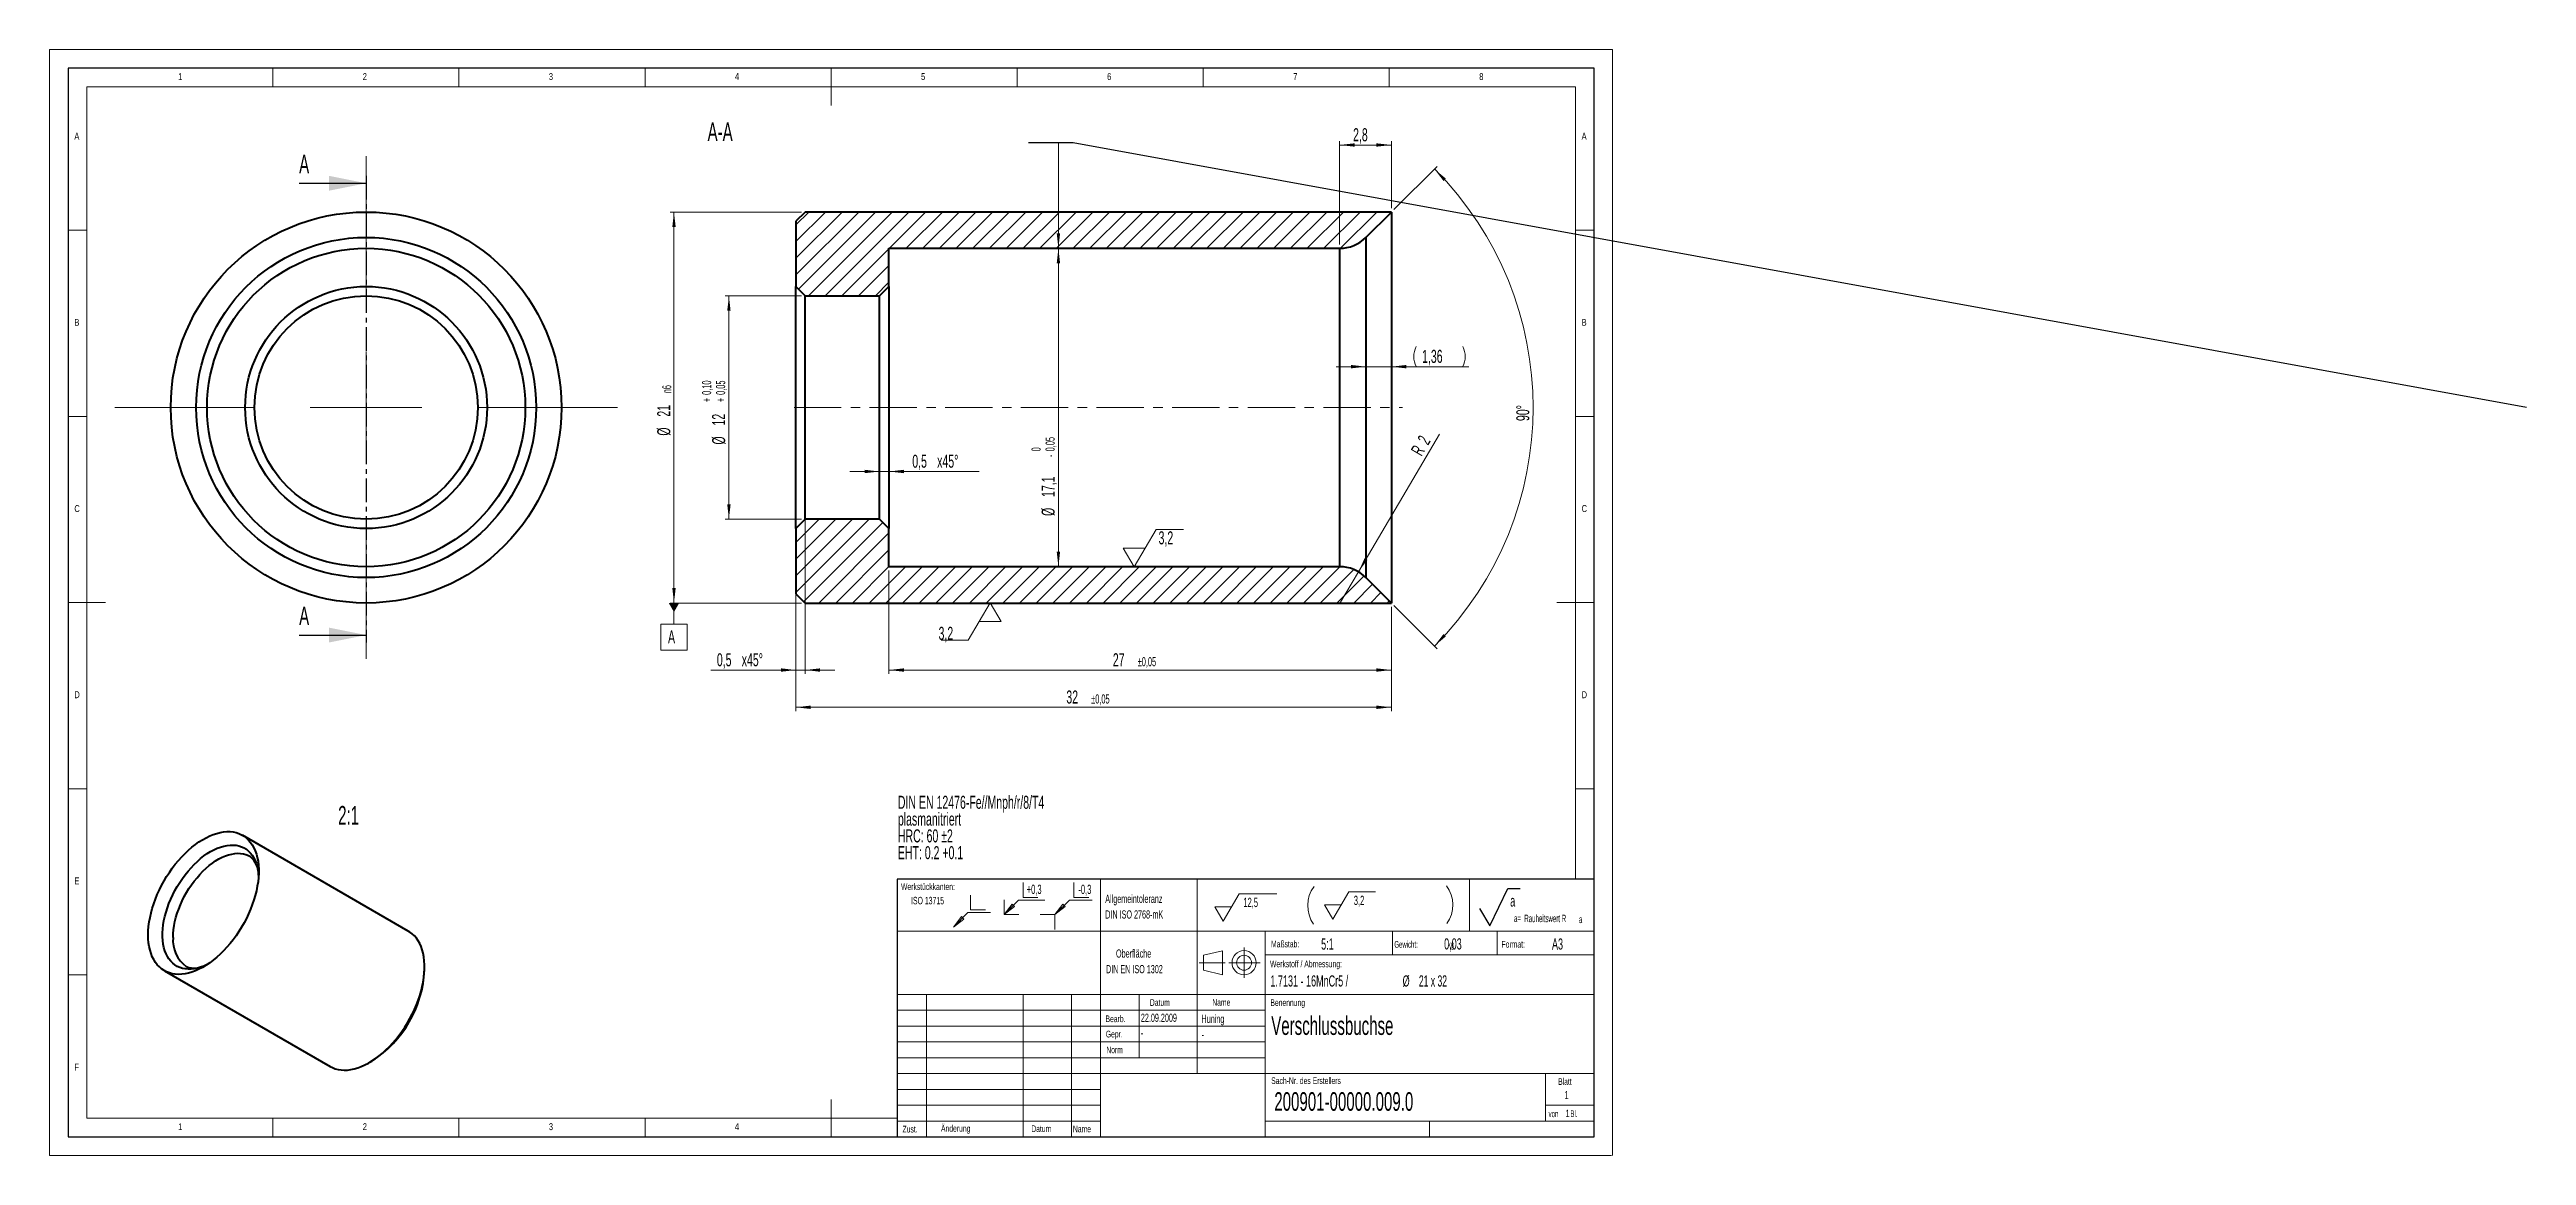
# Model space of a CAD drawing. Header units: millimetres. Extents: x 0 to 666, y 0 to 297.
import ezdxf

# ---------------------------------------------------------------- set-up
doc = ezdxf.new("R2010")
doc.units = ezdxf.units.MM
doc.linetypes.add('CENTER', pattern=[10.16, 6.35, -1.27, 1.27, -1.27])
doc.linetypes.add('CENTERX2', pattern=[20.32, 12.7, -2.54, 2.54, -2.54])
doc.layers.add('SLD-0', color=7, linetype='Continuous')
doc.styles.add('SLDTEXTSTYLE0', font='TXT', dxfattribs={"width": 0.605})
doc.styles.add('SLDTEXTSTYLE1', font='TXT', dxfattribs={"width": 0.554584})
doc.styles.add('SLDTEXTSTYLE2', font='TXT', dxfattribs={"width": 0.491563})
doc.styles.add('SLDTEXTSTYLE3', font='TXT', dxfattribs={"width": 0.75})
doc.styles.add('SLDTEXTSTYLE4', font='TXT', dxfattribs={"width": 0.575})
doc.styles.add('SLDTEXTSTYLE5', font='TXT', dxfattribs={"width": 0.5375})
doc.styles.add('SLDTEXTSTYLE6', font='TXT', dxfattribs={"width": 0.548462})
doc.dimstyles.new('SLDDIMSTYLE0', dxfattribs={"dimtxt": 3.5, "dimasz": 4, "dimexe": 0, "dimexo": 0.0625, "dimgap": 0.875, "dimtad": 1, "dimlfac": 0.2, "dimrnd": 1e-09, "dimzin": 12, "dimdsep": 46, "dimtxsty": 'SLDTEXTSTYLE0', "dimsah": 1, "dimcen": 0.09, "dimadec": 0, "dimazin": 0, "dimtol": 1, "dimtp": 0.1, "dimtm": -0.05, "dimtfac": 1, "dimtofl": 0, "dimtmove": 0, "dimatfit": 3, "dimfxl": 1, "dimfrac": 2, "dimtolj": 1, "dimarcsym": 0})
doc.dimstyles.new('SLDDIMSTYLE1', dxfattribs={"dimtxt": 3.5, "dimasz": 4, "dimexe": 0, "dimexo": 0.0625, "dimgap": 0.875, "dimtad": 1, "dimlfac": 0.2, "dimrnd": 1e-09, "dimzin": 12, "dimdsep": 46, "dimtxsty": 'SLDTEXTSTYLE0', "dimsah": 1, "dimcen": 0.09, "dimadec": 0, "dimazin": 0, "dimtol": 1, "dimtm": 0.05, "dimtfac": 1, "dimtofl": 0, "dimtmove": 0, "dimatfit": 3, "dimfxl": 1, "dimfrac": 2, "dimtolj": 1, "dimarcsym": 0})
doc.dimstyles.new('SLDDIMSTYLE2', dxfattribs={"dimtxt": 3.5, "dimasz": 4, "dimexe": 0, "dimexo": 0.0625, "dimgap": 0.875, "dimtad": 1, "dimlfac": 0.2, "dimrnd": 1e-09, "dimzin": 12, "dimdsep": 46, "dimtxsty": 'SLDTEXTSTYLE0', "dimsah": 1, "dimcen": 0.09, "dimadec": 0, "dimazin": 0, "dimtfac": 1, "dimtofl": 0, "dimtmove": 0, "dimatfit": 3, "dimfxl": 1, "dimfrac": 2, "dimtolj": 1, "dimtzin": 12, "dimarcsym": 0})
doc.dimstyles.new('SLDDIMSTYLE3', dxfattribs={"dimtxt": 3.5, "dimasz": 4, "dimexe": 0, "dimexo": 0.0625, "dimgap": 0.875, "dimtad": 1, "dimlfac": 0.2, "dimrnd": 1e-09, "dimzin": 12, "dimdsep": 46, "dimtxsty": 'SLDTEXTSTYLE0', "dimsah": 1, "dimcen": 0.09, "dimadec": 0, "dimazin": 0, "dimtol": 1, "dimtp": 0.05, "dimtm": 0.05, "dimtfac": 1, "dimtofl": 0, "dimtmove": 0, "dimatfit": 3, "dimfxl": 1, "dimfrac": 2, "dimtolj": 1, "dimarcsym": 0})
doc.dimstyles.new('SLDDIMSTYLE4', dxfattribs={"dimtxt": 3.5, "dimasz": 4, "dimexe": 0, "dimexo": 0.0625, "dimgap": 0.875, "dimtad": 1, "dimdec": 4, "dimlfac": 0.2, "dimzin": 12, "dimdsep": 46, "dimtxsty": 'SLDTEXTSTYLE0', "dimsah": 1, "dimcen": 0.09, "dimazin": 0, "dimtfac": 1, "dimtofl": 0, "dimtmove": 0, "dimatfit": 3, "dimfxl": 1, "dimfrac": 2, "dimtolj": 1, "dimtzin": 12, "dimarcsym": 0})
doc.dimstyles.new('SLDDIMSTYLE5', dxfattribs={"dimtxt": 3.5, "dimasz": 4, "dimexe": 0, "dimexo": 0.0625, "dimgap": 0.875, "dimtad": 1, "dimlfac": 0.2, "dimrnd": 1e-09, "dimzin": 12, "dimdsep": 46, "dimtxsty": 'SLDTEXTSTYLE0', "dimsah": 1, "dimcen": 0, "dimadec": 0, "dimazin": 0, "dimtfac": 1, "dimtofl": 0, "dimtmove": 0, "dimatfit": 3, "dimfxl": 1, "dimfrac": 2, "dimtolj": 1, "dimtzin": 12, "dimarcsym": 0})
doc.dimstyles.new('SLDDIMSTYLE6', dxfattribs={"dimtxt": 3.5, "dimasz": 4, "dimexe": 0, "dimexo": 0.0625, "dimgap": 0.875, "dimtad": 1, "dimlfac": 0.2, "dimrnd": 1e-09, "dimzin": 12, "dimdsep": 46, "dimtxsty": 'SLDTEXTSTYLE0', "dimsah": 1, "dimcen": 0.09, "dimadec": 0, "dimazin": 0, "dimtfac": 1, "dimtofl": 0, "dimtmove": 0, "dimatfit": 3, "dimfxl": 1, "dimfrac": 2, "dimtolj": 1, "dimtzin": 12, "dimarcsym": 0})
doc.dimstyles.new('SLDDIMSTYLE7', dxfattribs={"dimtxt": 3.5, "dimasz": 4, "dimexe": 0, "dimexo": 0.0625, "dimgap": 0.875, "dimtad": 1, "dimdec": 1, "dimlfac": 0.2, "dimrnd": 1e-09, "dimzin": 12, "dimdsep": 46, "dimtxsty": 'SLDTEXTSTYLE0', "dimsah": 1, "dimcen": 0.09, "dimadec": 0, "dimazin": 0, "dimtfac": 1, "dimtofl": 0, "dimtmove": 0, "dimatfit": 3, "dimfxl": 1, "dimfrac": 2, "dimtolj": 1, "dimtzin": 12, "dimarcsym": 0})
doc.dimstyles.new('SLDDIMSTYLE9', dxfattribs={"dimtxt": 0, "dimasz": 4, "dimexe": 0, "dimexo": 0.0625, "dimgap": 0, "dimtad": 0, "dimtih": 1, "dimtoh": 1, "dimdec": 0, "dimrnd": 1e-09, "dimzin": 0, "dimdsep": 46, "dimtxsty": 'Standard', "dimblk1": 'NONE', "dimblk2": 'NONE', "dimsah": 1, "dimcen": 0.09, "dimadec": 0, "dimazin": 0, "dimtfac": 4, "dimtdec": 0, "dimtofl": 0, "dimtmove": 0, "dimatfit": 3, "dimldrblk": 'NONE', "dimfxl": 1, "dimfrac": 2, "dimtolj": 1, "dimtzin": 0, "dimarcsym": 0})

# ---------------------------------------------------------------- blocks, each defined once
blk = doc.blocks.new('Block22')
at = {"color": 7, "linetype": 'Continuous', "lineweight": 0}
for p, q in [((2.23, 0), (6.51, 7.42)), ((6.51, 7.42), (16.66, 7.42)), ((0, 3.86), (4.46, 3.86)), ((0, 3.86), (2.23, 0))]:
    blk.add_line(p, q, dxfattribs=at)
at = {"color": 7, "linetype": 'Continuous', "lineweight": 0, "insert": (7.63, 6.32), "char_height": 2.5, "attachment_point": 1, "style": 'SLDTEXTSTYLE0'}
blk.add_mtext('12,5', dxfattribs=at)
blk = doc.blocks.new('Block23')
at = {"color": 7, "linetype": 'Continuous', "lineweight": 0}
blk.add_arc((-6.86, 4.98), 8.57, 324.46953, 36.78081, dxfattribs=at)
blk = doc.blocks.new('Block24')
at = {"layer": 'SLD-0', "color": 7, "linetype": 'Continuous', "lineweight": 0}
for p, q in [((6.51, 7.42), (2.23, 0)), ((6.51, 7.42), (13.68, 7.42)), ((2.23, 0), (0, 3.86)), ((0, 3.86), (4.46, 3.86))]:
    blk.add_line(p, q, dxfattribs=at)
at = {"layer": 'SLD-0', "insert": (7.87, 6.34), "char_height": 2.5, "attachment_point": 1, "style": 'SLDTEXTSTYLE0'}
blk.add_mtext('3,2', dxfattribs=at)
blk = doc.blocks.new('Block26')
at = {"color": 9, "linetype": 'Continuous', "lineweight": 0}
for p, q in [((5.1, 4.6), (5.1, 8.6)), ((0, 0), (0, 4)), ((0, 0), (3.9, 3.9)), ((0, 0), (2.15, 2.8)), ((0, 0), (2.8, 2.15)), ((0, 0), (4, 0)), ((2.15, 2.8), (2.8, 2.15)), ((3.9, 3.9), (10.96, 3.9)), ((5.1, 4.6), (9.1, 4.6))]:
    blk.add_line(p, q, dxfattribs=at)
at = {"color": 7, "linetype": 'Continuous', "lineweight": 0, "insert": (6.11, 8.05), "char_height": 2.5, "attachment_point": 1, "style": 'SLDTEXTSTYLE1'}
blk.add_mtext('+0,3', dxfattribs=at)
blk = doc.blocks.new('Block25')
at = {"color": 7, "linetype": 'Continuous', "lineweight": 0}
blk.add_arc((8.57, 4.98), 8.57, 143.21919, 215.53047, dxfattribs=at)
blk = doc.blocks.new('Block27')
at = {"color": 9, "linetype": 'Continuous', "lineweight": 0}
for p, q in [((4.596194, 4.596194), (4.596194, 8.596194)), ((0, 0), (3.896194, 3.896194)), ((0, 0), (2.149051, 2.800697)), ((0, 0), (2.800697, 2.14905)), ((2.149051, 2.800697), (2.800697, 2.14905)), ((3.896194, 3.896194), (10.010473, 3.896194)), ((4.596194, 4.596194), (8.596194, 4.596194))]:
    blk.add_line(p, q, dxfattribs=at)
blk = doc.blocks.new('Block28')
at = {"layer": 'SLD-0'}
for p, q in [((2.77, 0), (7.58, 10.04)), ((7.58, 10.04), (10.86, 10.04)), ((0, 4.71), (2.77, 0))]:
    blk.add_line(p, q, dxfattribs=at)
at = {"layer": 'SLD-0', "attachment_point": 1}
for s, insert, char_height, style in [('a', (8.22, 8.23), 3, 'SLDTEXTSTYLE0'), ('a=', (9.24, 3.08), 2, 'SLDTEXTSTYLE2'), ('Rauheitswert R', (12.01, 3.03), 2, 'SLDTEXTSTYLE2'), ('a', (26.68, 2.78), 2, 'SLDTEXTSTYLE2')]:
    blk.add_mtext(s, dxfattribs=dict(at, insert=insert, char_height=char_height, style=style))
blk = doc.blocks.new('SW_NOTE_0')
at = {"color": 0, "linetype": 'Continuous', "lineweight": 0, "char_height": 3.5, "attachment_point": 1, "style": 'SLDTEXTSTYLE0'}
for s, insert in [('plasmanitriert', (0, 0)), ('DIN EN 12476-Fe//Mnph/r/8/T4', (0, 4.51)), ('HRC: 60 ±2', (0, -4.51)), ('EHT: 0.2 +0.1', (0, -9.02))]:
    blk.add_mtext(s, dxfattribs=dict(at, insert=insert))
blk = doc.blocks.new('plasmanitriet_manganphosphatiert')
at = {"color": 8, "linetype": 'Continuous', "lineweight": 0}
blk.add_blockref('SW_NOTE_0', (0.02, 13.19), dxfattribs=at)
blk = doc.blocks.new('SW_NOTE_1')
at = {"color": 0, "linetype": 'Continuous', "lineweight": 0, "char_height": 3, "attachment_point": 1}
for s, insert, style in [('1.7131 - 16MnCr5 / ', (0, 3.87), 'SLDTEXTSTYLE0'), ('%%c', (35.53, 3.87), 'SLDTEXTSTYLE0'), ('21 x 32', (39.9, 3.87), 'SLDTEXTSTYLE4')]:
    blk.add_mtext(s, dxfattribs=dict(at, insert=insert, style=style))
blk = doc.blocks.new('SW_NOTE_2')
at = {"color": 0, "linetype": 'Continuous', "lineweight": 0, "char_height": 2.2, "attachment_point": 1, "style": 'SLDTEXTSTYLE0'}
for s, insert in [('     Oberfläche', (0, 2.84)), ('DIN EN ISO 1302', (0, -1.36))]:
    blk.add_mtext(s, dxfattribs=dict(at, insert=insert))
blk = doc.blocks.new('SW_NOTE_3')
at = {"color": 0, "linetype": 'Continuous', "lineweight": 0, "char_height": 2.2, "attachment_point": 1, "style": 'SLDTEXTSTYLE0'}
for s, insert in [('Allgemeintoleranz', (0, 2.84)), ('DIN ISO 2768-mK', (0, -1.36))]:
    blk.add_mtext(s, dxfattribs=dict(at, insert=insert))
blk = doc.blocks.new('SW_CENTERMARKSYMBOL_0')
at = {"color": 0, "linetype": 'Continuous', "lineweight": 0}
for p, q in [((0, 30), (0, 67.5)), ((0, 0), (0, 15)), ((-30, 0), (-67.5, 0)), ((0, 0), (-15, 0)), ((0, 0), (0, -15)), ((0, 0), (15, 0)), ((30, 0), (67.5, 0)), ((0, -30), (0, -67.5))]:
    blk.add_line(p, q, dxfattribs=at)
blk = doc.blocks.new('*D14')
at = {"color": 7, "linetype": 'Continuous', "lineweight": 15}
for p, q in [((202.05, 230.87), (181.55, 230.87)), ((182.55, 170.87), (182.55, 230.87)), ((202.05, 170.87), (181.55, 170.87))]:
    blk.add_line(p, q, dxfattribs=at)
for points in [[(182.55, 230.87), (182.1, 226.87), (183, 226.87)], [(182.55, 170.87), (183, 174.87), (182.1, 174.87)]]:
    blk.add_solid(points, dxfattribs=at)
at = {"color": 7, "linetype": 'Continuous', "lineweight": 15, "attachment_point": 1, "rotation": 90, "style": 'SLDTEXTSTYLE0'}
for s, insert, char_height in [('0,10', (175.33, 204.27), 2.45), ('0,05', (179.09, 204.27), 2.45), ('+', (175.33, 202.31), 2.45), ('+', (179.09, 202.31), 2.45), ('%%c', (178.04, 190.93), 3.5), ('12', (178.04, 196.03), 3.5)]:
    blk.add_mtext(s, dxfattribs=dict(at, insert=insert, char_height=char_height))
blk = doc.blocks.new('*D15')
at = {"color": 7, "linetype": 'Continuous', "lineweight": 15}
for p, q in [((271.08, 271.96), (263.08, 271.96)), ((271.08, 243.62), (271.08, 271.96)), ((271.08, 243.62), (271.08, 158.12))]:
    blk.add_line(p, q, dxfattribs=at)
for points in [[(271.08, 243.62), (271.53, 247.62), (270.63, 247.62)], [(271.08, 243.62), (270.63, 239.62), (271.53, 239.62)], [(271.08, 158.12), (271.53, 162.12), (270.63, 162.12)]]:
    blk.add_solid(points, dxfattribs=at)
at = {"color": 7, "linetype": 'Continuous', "lineweight": 15, "attachment_point": 1, "rotation": 90, "style": 'SLDTEXTSTYLE0'}
for s, insert, char_height in [('0', (263.87, 189.09), 2.45), ('0,05', (267.63, 189.09), 2.45), ('-', (267.63, 187.55), 2.45), ('17,1', (266.57, 176.84), 3.5), ('%%c', (266.57, 171.74), 3.5)]:
    blk.add_mtext(s, dxfattribs=dict(at, insert=insert, char_height=char_height))
blk = doc.blocks.new('*D16')
at = {"color": 7, "linetype": 'Continuous', "lineweight": 15}
for p, q in [((200.55, 232.37), (200.55, 129.37)), ((203.05, 229.87), (203.05, 129.37)), ((200.55, 130.37), (177.72, 130.37)), ((203.05, 130.37), (200.55, 130.37)), ((203.05, 130.37), (211.05, 130.37))]:
    blk.add_line(p, q, dxfattribs=at)
for points in [[(200.55, 130.37), (196.55, 130.82), (196.55, 129.92)], [(203.05, 130.37), (207.05, 129.92), (207.05, 130.82)]]:
    blk.add_solid(points, dxfattribs=at)
at = {"color": 7, "linetype": 'Continuous', "lineweight": 15, "char_height": 3.5, "attachment_point": 1, "style": 'SLDTEXTSTYLE0'}
for s, insert in [('0,5', (179.31, 134.88)), ('x45°', (185.99, 134.88))]:
    blk.add_mtext(s, dxfattribs=dict(at, insert=insert))
blk = doc.blocks.new('*D17')
at = {"color": 7, "linetype": 'Continuous', "lineweight": 15}
for p, q in [((225.55, 157.12), (225.55, 129.37)), ((360.55, 147.37), (360.55, 129.37)), ((360.55, 130.37), (225.55, 130.37))]:
    blk.add_line(p, q, dxfattribs=at)
for points in [[(225.55, 130.37), (229.55, 129.92), (229.55, 130.82)], [(360.55, 130.37), (356.55, 130.82), (356.55, 129.92)]]:
    blk.add_solid(points, dxfattribs=at)
at = {"color": 7, "linetype": 'Continuous', "lineweight": 15, "attachment_point": 1, "style": 'SLDTEXTSTYLE0'}
for s, insert, char_height in [('27', (285.71, 134.88), 3.5), ('±0,05', (292.39, 133.83), 2.45)]:
    blk.add_mtext(s, dxfattribs=dict(at, insert=insert, char_height=char_height))
blk = doc.blocks.new('*D18')
at = {"color": 7, "linetype": 'Continuous', "lineweight": 15}
for p, q in [((200.55, 232.37), (200.55, 119.37)), ((360.55, 147.37), (360.55, 119.37)), ((200.55, 120.37), (360.55, 120.37))]:
    blk.add_line(p, q, dxfattribs=at)
for points in [[(200.55, 120.37), (204.55, 119.92), (204.55, 120.82)], [(360.55, 120.37), (356.55, 120.82), (356.55, 119.92)]]:
    blk.add_solid(points, dxfattribs=at)
at = {"color": 7, "linetype": 'Continuous', "lineweight": 15, "attachment_point": 1, "style": 'SLDTEXTSTYLE0'}
for s, insert, char_height in [('32', (273.21, 124.88), 3.5), ('±0,05', (279.89, 123.83), 2.45)]:
    blk.add_mtext(s, dxfattribs=dict(at, insert=insert, char_height=char_height))
blk = doc.blocks.new('*D19')
at = {"color": 7, "linetype": 'Continuous', "lineweight": 15}
for p, q in [((361.25, 254.08), (372.81, 265.63)), ((361.25, 147.67), (372.81, 136.11))]:
    blk.add_line(p, q, dxfattribs=at)
blk.add_arc((308.05, 200.87), 90.59, 315, 45, dxfattribs=at)
for points in [[(372.1, 264.93), (374.54, 261.73), (375.19, 262.35)], [(372.1, 136.82), (375.19, 139.4), (374.54, 140.02)]]:
    blk.add_solid(points, dxfattribs=at)
at = {"color": 7, "linetype": 'Continuous', "lineweight": 15, "insert": (394.12, 197.24), "char_height": 3.5, "attachment_point": 1, "rotation": 90, "style": 'SLDTEXTSTYLE0'}
blk.add_mtext('90°', dxfattribs=at)
blk = doc.blocks.new('*D20')
at = {"color": 7, "linetype": 'Continuous', "lineweight": 15}
for p, q in [((353.73, 211.84), (345.73, 211.84)), ((353.73, 211.84), (360.55, 211.84)), ((360.55, 211.84), (381.33, 211.84))]:
    blk.add_line(p, q, dxfattribs=at)
for centre, start, end in [((372.58, 214.53), 153.43495, 206.56505), ((374.38, 214.53), 333.43495, 26.56505)]:
    blk.add_arc(centre, 6, start, end, dxfattribs=at)
for points in [[(353.73, 211.84), (349.73, 212.29), (349.73, 211.39)], [(360.55, 211.84), (364.55, 211.39), (364.55, 212.29)]]:
    blk.add_solid(points, dxfattribs=at)
at = {"color": 7, "linetype": 'Continuous', "lineweight": 15, "insert": (368.8, 216.36), "char_height": 3.5, "attachment_point": 1, "style": 'SLDTEXTSTYLE0'}
blk.add_mtext('1,36', dxfattribs=at)
blk = doc.blocks.new('*D21')
at = {"color": 7, "linetype": 'Continuous', "lineweight": 15}
for q in [(373.44, 193.74), (346.65, 148.12)]:
    blk.add_line((351.72, 156.75), q, dxfattribs=at)
blk.add_solid([(351.72, 156.75), (354.13, 159.97), (353.36, 160.42)], dxfattribs=at)
at = {"color": 7, "linetype": 'Continuous', "lineweight": 15, "char_height": 3.5, "attachment_point": 1, "rotation": 59.58068, "style": 'SLDTEXTSTYLE0'}
for s, insert in [('2', (367.4, 192.35)), ('R', (365.64, 189.36))]:
    blk.add_mtext(s, dxfattribs=dict(at, insert=insert))
blk = doc.blocks.new('*D22')
at = {"color": 7, "linetype": 'Continuous', "lineweight": 15}
for p, q in [((202.05, 253.37), (166.79, 253.37)), ((167.79, 253.37), (167.79, 191.73)), ((167.79, 253.37), (167.79, 148.37)), ((202.05, 148.37), (166.79, 148.37))]:
    blk.add_line(p, q, dxfattribs=at)
for points in [[(167.79, 253.37), (167.34, 249.37), (168.24, 249.37)], [(167.79, 148.37), (168.24, 152.37), (167.34, 152.37)]]:
    blk.add_solid(points, dxfattribs=at)
at = {"color": 7, "linetype": 'Continuous', "lineweight": 15, "attachment_point": 1, "rotation": 90, "style": 'SLDTEXTSTYLE0'}
for s, insert, char_height in [('n6', (164.63, 204.69), 2.45), ('21', (163.28, 198.41), 3.5), ('%%c', (163.28, 193.31), 3.5)]:
    blk.add_mtext(s, dxfattribs=dict(at, insert=insert, char_height=char_height))
blk = doc.blocks.new('*D23')
at = {"color": 7, "linetype": 'Continuous', "lineweight": 15}
for p, q in [((223.05, 183.69), (215.05, 183.69)), ((223.05, 183.69), (225.55, 183.69)), ((225.55, 183.69), (249.77, 183.69))]:
    blk.add_line(p, q, dxfattribs=at)
for points in [[(223.05, 183.69), (219.05, 184.14), (219.05, 183.24)], [(225.55, 183.69), (229.55, 183.24), (229.55, 184.14)]]:
    blk.add_solid(points, dxfattribs=at)
at = {"color": 7, "linetype": 'Continuous', "lineweight": 15, "char_height": 3.5, "attachment_point": 1, "style": 'SLDTEXTSTYLE0'}
for s, insert in [('0,5', (231.82, 188.2)), ('x45°', (238.5, 188.2))]:
    blk.add_mtext(s, dxfattribs=dict(at, insert=insert))
blk = doc.blocks.new('*D24')
at = {"color": 7, "linetype": 'Continuous', "lineweight": 15}
for p, q in [((346.65, 244.62), (346.65, 272.37)), ((346.65, 271.37), (360.55, 271.37)), ((360.55, 254.37), (360.55, 272.37))]:
    blk.add_line(p, q, dxfattribs=at)
for points in [[(346.65, 271.37), (350.65, 270.92), (350.65, 271.82)], [(360.55, 271.37), (356.55, 271.82), (356.55, 270.92)]]:
    blk.add_solid(points, dxfattribs=at)
at = {"color": 7, "linetype": 'Continuous', "lineweight": 15, "insert": (350.26, 275.88), "char_height": 3.5, "attachment_point": 1, "style": 'SLDTEXTSTYLE0'}
blk.add_mtext('2,8', dxfattribs=at)
blk = doc.blocks.new('_NONE')
blk = doc.blocks.new('SW_SFSYMBOL_0')
at = {"color": 0, "linetype": 'Continuous', "lineweight": 0}
for p, q in [((-6.54, -5), (-9.49, 0)), ((-3.6, 0), (-9.49, 0)), ((-6.54, -5), (-0.65, 5)), ((-0.65, 5), (6.68, 5))]:
    blk.add_line(p, q, dxfattribs=at)
at = {"color": 0, "linetype": 'Continuous', "lineweight": 0, "insert": (0, 4.51), "char_height": 3.5, "attachment_point": 1, "style": 'SLDTEXTSTYLE0'}
blk.add_mtext('3,2', dxfattribs=at)
blk = doc.blocks.new('SW_SFSYMBOL_1')
at = {"color": 0, "linetype": 'Continuous', "lineweight": 0}
for p, q in [((13.9, 10.91), (8, 0.91)), ((13.9, 10.91), (16.84, 5.91)), ((8, 0.91), (0.67, 0.91)), ((10.95, 5.91), (16.84, 5.91))]:
    blk.add_line(p, q, dxfattribs=at)
at = {"color": 0, "linetype": 'Continuous', "lineweight": 0, "insert": (0, 4.51), "char_height": 3.5, "attachment_point": 1, "style": 'SLDTEXTSTYLE0'}
blk.add_mtext('3,2', dxfattribs=at)
blk = doc.blocks.new('SW_DATUMTAG_0')
at = {"color": 0, "linetype": 'Continuous', "lineweight": 0}
for p, q in [((1.6, 11.85), (1.6, 6.19)), ((-1.9, 6.19), (5.1, 6.19)), ((-1.9, -0.81), (-1.9, 6.19)), ((5.1, 6.19), (5.1, -0.81)), ((5.1, -0.81), (-1.9, -0.81))]:
    blk.add_line(p, q, dxfattribs=at)
blk.add_solid([(0.2, 11.85), (3, 11.85), (1.6, 9.4)], dxfattribs=at)
at = {"color": 0, "linetype": 'Continuous', "lineweight": 0, "insert": (0, 4.51, 26.75), "char_height": 3.5, "attachment_point": 1, "style": 'SLDTEXTSTYLE0'}
blk.add_mtext('A', dxfattribs=at)

msp = doc.modelspace()

# ---------------------------------------------------------------- hatches: boundary and pattern name
at = {"linetype": 'Continuous', "lineweight": 0}
h = msp.add_hatch(dxfattribs=at)
h.set_pattern_fill('ANSI31', style=0)
edge = h.paths.add_edge_path(flags=0)
edge.add_line((203.04705, 230.8722), (223.04705, 230.8722))
edge.add_line((223.04705, 230.8722), (225.54705, 233.3722))
edge.add_line((225.54705, 233.3722), (225.54705, 243.6222))
edge.add_line((225.54705, 243.6222), (346.65492, 243.6222))
edge.add_arc((346.65492, 253.6222), 10, 270, 315)
edge.add_line((353.72598, 246.55113), (360.54705, 253.3722))
edge.add_line((360.54705, 253.3722), (203.04705, 253.3722))
edge.add_line((203.04705, 253.3722), (200.54705, 250.8722))
edge.add_line((200.54705, 250.8722), (200.54705, 233.3722))
edge.add_line((200.54705, 233.3722), (203.04705, 230.8722))
h = msp.add_hatch(dxfattribs=at)
h.set_pattern_fill('ANSI31', style=0)
edge = h.paths.add_edge_path(flags=0)
edge.add_line((225.54705, 158.1222), (225.54705, 168.3722))
edge.add_line((225.54705, 168.3722), (223.04705, 170.8722))
edge.add_line((223.04705, 170.8722), (203.04705, 170.8722))
edge.add_line((203.04705, 170.8722), (200.54705, 168.3722))
edge.add_line((200.54705, 168.3722), (200.54705, 150.8722))
edge.add_line((200.54705, 150.8722), (203.04705, 148.3722))
edge.add_line((203.04705, 148.3722), (360.54705, 148.3722))
edge.add_line((360.54705, 148.3722), (353.72598, 155.19327))
edge.add_arc((346.65492, 148.1222), 10, 45, 90)
edge.add_line((346.65492, 158.1222), (225.54705, 158.1222))

# ---------------------------------------------------------------- linework, layer by layer
at = {"color": 7, "linetype": 'Continuous', "lineweight": 0}
for p, q in [((0, 297), (0, 0.01734)), ((420, 297), (0, 297)), ((419.99272, 0.03698), (420, 297)), ((410, 287), (10, 287)), ((10, 287), (10, 10)), ((60, 287), (60, 292)), ((110, 292), (110, 287)), ((160, 287), (160, 292)), ((210, 292), (210, 282)), ((260, 287), (260, 292)), ((310, 292), (310, 287)), ((360, 287), (360, 292)), ((410, 287), (410, 74.25)), ((10, 248.5), (5, 248.5)), ((415, 248.5), (410, 248.5)), ((5, 198.5), (10, 198.5)), ((410, 198.5), (415, 198.5)), ((5, 148.5), (15, 148.5)), ((415, 148.5), (405, 148.5)), ((5, 98.5), (10, 98.5)), ((410, 98.5), (415, 98.5)), ((308.4, 60.25), (308.4, 74.25)), ((381.55371, 74.25), (381.55371, 60.25)), ((308.4, 60.25), (308.4, 22)), ((360.82391, 60.25), (360.82391, 53.875)), ((389, 60.25), (389, 53.875)), ((415, 53.875), (326.6, 53.875)), ((10, 48.5), (5, 48.5)), ((235.6, 43.25), (235.6, 5)), ((261.6, 5), (261.6, 43.25)), ((274.6, 43.25), (274.6, 5)), ((292.8, 26.25), (292.8, 43.25)), ((326.6, 39), (227.8, 39)), ((326.6, 34.75), (227.8, 34.75)), ((326.6, 30.5), (227.8, 30.5)), ((326.6, 26.25), (227.8, 26.25)), ((282.4, 22), (227.8, 22)), ((402, 9.25), (402, 22)), ((210, 5), (210, 15)), ((282.4, 17.75), (227.8, 17.75)), ((282.4, 13.5), (227.8, 13.5)), ((415, 13.5), (402, 13.5)), ((10, 10), (227.8, 10)), ((60, 5), (60, 10)), ((110, 10), (110, 5)), ((160, 5), (160, 10)), ((326.6, 9.25), (415, 9.25)), ((370.8, 5), (370.8, 9.25)), ((0, 0.01734), (419.73332, 0.02))]:
    msp.add_line(p, q, dxfattribs=at)
at = {"color": 7, "linetype": 'Continuous', "lineweight": 30}
for p, q in [((415, 292), (5, 292)), ((5, 292), (5, 5.01734)), ((415, 74.25), (415, 292)), ((67.06901, 261.09923), (85.06901, 261.09923)), ((67.06901, 139.75863), (85.06901, 139.75863)), ((227.8, 74.25), (227.8, 5.01734)), ((415, 74.25), (227.8, 74.25)), ((415, 5), (415, 74.25)), ((5, 5.01734), (227.8, 5.01734)), ((227.8, 5.01734), (415, 5))]:
    msp.add_line(p, q, dxfattribs=at)
at = {"color": 7, "linetype": 'CENTER', "lineweight": 30}
msp.add_line((85.06901, 263.09923), (85.06901, 137.75863), dxfattribs=at)
at = {"color": 7, "linetype": 'Continuous', "lineweight": 40}
for p, q in [((203.04705, 253.3722), (200.54704, 250.8722)), ((360.54705, 253.3722), (203.04705, 253.3722)), ((353.72599, 246.55113), (360.54705, 253.3722)), ((360.54705, 253.3722), (360.54705, 148.3722)), ((200.54704, 250.8722), (200.54704, 233.3722)), ((353.72599, 246.55113), (353.72599, 155.19327)), ((225.54706, 243.6222), (346.6549, 243.6222)), ((225.54706, 233.3722), (225.54706, 243.6222)), ((346.6549, 243.6222), (346.6549, 158.1222)), ((200.54704, 168.3722), (200.54704, 233.3722)), ((200.54704, 233.3722), (203.04705, 230.8722)), ((223.04705, 230.8722), (225.54706, 233.3722)), ((225.54706, 233.3722), (225.54706, 168.3722)), ((203.04705, 170.8722), (203.04705, 230.8722)), ((203.04705, 230.8722), (223.04705, 230.8722)), ((223.04705, 170.8722), (223.04705, 230.8722)), ((203.04705, 170.8722), (200.54704, 168.3722)), ((200.54704, 168.3722), (200.54704, 150.8722)), ((223.04705, 170.8722), (203.04705, 170.8722)), ((225.54706, 168.3722), (223.04705, 170.8722)), ((225.54706, 158.1222), (225.54706, 168.3722)), ((346.6549, 158.1222), (225.54706, 158.1222)), ((360.54705, 148.3722), (353.72599, 155.19327)), ((200.54704, 150.8722), (203.04705, 148.3722)), ((203.04705, 148.3722), (360.54705, 148.3722)), ((96.40565, 60.27929), (51.85792, 85.99614)), ((30.85963, 49.62209), (75.40736, 23.90524)), ((100.75575, 49.84814), (100.75574, 50.66455)), ((85.90892, 24.9463), (86.61591, 25.35457))]:
    msp.add_line(p, q, dxfattribs=at)
at = {"color": 7, "linetype": 'CENTERX2', "lineweight": 0}
for p, q in [((200.04705, 200.8722), (363.54705, 200.8722)), ((320.96423, 55.8324), (320.96423, 47.68019)), ((308.93548, 51.77809), (315.88883, 51.77809)), ((316.89151, 51.77809), (325.26168, 51.77809))]:
    msp.add_line(p, q, dxfattribs=at)
at = {"color": 9, "linetype": 'Continuous', "lineweight": 0}
for p, q in [((275.2332, 69.2811), (275.2332, 73.2811)), ((270.137, 64.6849), (274.0332, 68.5811)), ((270.137, 64.6849), (272.28605, 67.4856)), ((270.137, 64.6849), (272.9377, 66.83395)), ((272.28605, 67.4856), (272.9377, 66.83395)), ((274.0332, 68.5811), (280.14748, 68.5811)), ((275.2332, 69.2811), (279.2332, 69.2811)), ((266.137, 64.6849), (270.137, 64.6849)), ((270.137, 60.6849), (270.137, 64.6849))]:
    msp.add_line(p, q, dxfattribs=at)
at = {"color": 7, "linetype": 'Continuous', "lineweight": 15}
for p, q in [((282.4, 5), (282.4, 74.25)), ((282.4, 60.25), (227.8, 60.25)), ((282.4, 60.25), (415, 60.25)), ((326.6, 60.25), (326.6, 5)), ((310.06352, 53.76994), (315.13455, 54.98987)), ((310.06352, 53.76994), (310.06352, 49.74123)), ((315.13455, 54.98987), (315.13455, 48.52131)), ((315.13455, 48.52131), (310.06352, 49.74123)), ((415, 43.25), (227.8, 43.25)), ((282.4, 22), (415, 22)), ((227.8, 9.25), (282.4, 9.25))]:
    msp.add_line(p, q, dxfattribs=at)
at = {"color": 7, "linetype": 'Continuous', "lineweight": 40, "flags": 128}
for points in [[(26.50953, 59.23683), (26.54067, 60.36476), (26.63397, 61.5239), (26.78902, 62.70941), (27.00519, 63.91631), (27.28156, 65.13954), (27.61697, 66.37396), (28.01002, 67.61441), (28.45906, 68.85567), (28.96221, 70.09254), (29.51735, 71.31983), (30.12216, 72.5324), (30.7741, 73.72516), (31.47044, 74.8931), (32.20825, 76.03133), (32.98444, 77.13508), (33.79576, 78.1997), (34.63879, 79.22075), (35.51002, 80.19393), (36.40577, 81.11517), (37.3223, 81.98059), (38.25576, 82.78658), (39.20224, 83.52974), (40.15776, 84.20697), (41.11832, 84.81542), (42.07989, 85.35253), (43.03843, 85.81607), (43.98993, 86.20407), (44.93039, 86.51493), (45.85587, 86.74732), (46.76249, 86.90028), (47.64644, 86.97317), (48.50402, 86.96567), (49.33163, 86.87783), (50.1258, 86.71), (50.8832, 86.4629), (51.60065, 86.13756), (52.27514, 85.73534), (52.90385, 85.25793), (53.48413, 84.70734), (54.01355, 84.08587), (54.48989, 83.39613), (54.91116, 82.64101), (55.27558, 81.82368), (55.58164, 80.94757), (55.82803, 80.01635), (56.01374, 79.03393), (56.13798, 78.00443), (56.20023, 76.93217), (56.20023, 75.82164), (56.13798, 74.67751), (56.01374, 73.50456), (55.82803, 72.30773), (55.58164, 71.09203), (55.27558, 69.86256), (54.91116, 68.62448), (54.48989, 67.38297), (54.01355, 66.14326), (53.48413, 64.91053), (52.90385, 63.68996), (52.27514, 62.48667), (51.60065, 61.3057), (50.8832, 60.152), (50.1258, 59.03043), (49.33163, 57.94567), (48.50402, 56.90229), (47.64644, 55.90465), (46.76249, 54.95695), (45.85587, 54.06315), (44.93039, 53.22701), (43.98993, 52.45202), (43.03843, 51.74146), (42.07989, 51.09828), (41.11832, 50.5252), (40.15776, 50.02461), (39.20224, 49.59861), (38.25576, 49.249), (37.3223, 48.97723), (36.40577, 48.78446), (35.51002, 48.67148), (34.63879, 48.63876), (33.79576, 48.68646), (32.98444, 48.81436), (32.20825, 49.02193), (31.47044, 49.3083), (30.7741, 49.67228), (30.12216, 50.11232), (29.51735, 50.62659), (28.96221, 51.21293), (28.45906, 51.86888), (28.01002, 52.59169), (27.61697, 53.37832), (27.28156, 54.22549), (27.00519, 55.12963), (26.78902, 56.08695), (26.63397, 57.09343), (26.54067, 58.14486), (26.50953, 59.23683)], [(75.40736, 23.90524), (76.01817, 23.59145), (76.75598, 23.30508), (77.53217, 23.0975), (78.34348, 22.9696), (79.18652, 22.92191), (80.05775, 22.95462), (80.9535, 23.0676), (81.87003, 23.26038), (82.80349, 23.53214), (83.74997, 23.88176), (84.70549, 24.30775), (85.66605, 24.80834), (86.62761, 25.38143), (87.58616, 26.0246), (88.53765, 26.73517), (89.47812, 27.51015), (90.4036, 28.34629), (91.31022, 29.24009), (92.19417, 30.1878), (93.05175, 31.18543), (93.87936, 32.22882), (94.67353, 33.31357), (95.43093, 34.43515), (96.14838, 35.58884), (96.82287, 36.76981), (97.45157, 37.9731), (98.03185, 39.19367), (98.56128, 40.4264), (99.03762, 41.66612), (99.45889, 42.90762), (99.82331, 44.14571), (100.12936, 45.37518), (100.37576, 46.59088), (100.56147, 47.78771), (100.68571, 48.96065), (100.74796, 50.10479), (100.74796, 51.21532), (100.68571, 52.28758), (100.56147, 53.31708), (100.37576, 54.2995), (100.12936, 55.23071), (99.82331, 56.10682), (99.45889, 56.92415), (99.03762, 57.67927), (98.56128, 58.36901), (98.03185, 58.99048), (97.45157, 59.54108), (96.82287, 60.01848), (96.40565, 60.27929)]]:
    msp.add_lwpolyline(points, dxfattribs=at)
at = {"color": 8, "linetype": 'Continuous', "lineweight": 40, "flags": 128}
for points in [[(42.35925, 51.27829), (41.48995, 50.88305), (40.60185, 50.55119), (39.72684, 50.29798), (38.86918, 50.12467), (38.03304, 50.03208), (37.22251, 50.02067), (36.44153, 50.0905), (35.6939, 50.24123), (34.98328, 50.47212), (34.31311, 50.78205), (33.68667, 51.16951), (33.107, 51.63261), (32.57694, 52.16909), (32.09906, 52.77634), (31.67568, 53.45141), (31.30889, 54.191), (31.00046, 54.99151), (30.75189, 55.84903), (30.56439, 56.7594), (30.43889, 57.71818), (30.37598, 58.72069), (30.37598, 59.76206), (30.43889, 60.8372), (30.56439, 61.94089), (30.75189, 63.06773), (31.00046, 64.21225), (31.30889, 65.36887), (31.67568, 66.53195), (32.09906, 67.69583), (32.57694, 68.85483), (33.107, 70.00331), (33.68667, 71.13568), (34.31311, 72.24641), (34.98328, 73.3301), (35.6939, 74.38147), (36.44153, 75.39539), (37.22251, 76.36692), (38.03304, 77.29133), (38.86918, 78.16413), (39.72684, 78.98104), (40.60185, 79.73811), (41.48995, 80.43163), (42.38681, 81.05823), (43.28806, 81.61485)], [(33.19654, 58.5605), (33.22806, 59.58622), (33.32246, 60.64299), (33.47923, 61.72529), (33.69758, 62.82749), (33.97635, 63.94383), (34.3141, 65.06849), (34.70905, 66.19562), (35.15917, 67.31934), (35.66209, 68.43378), (36.21519, 69.53314), (36.8156, 70.61169), (37.46018, 71.66379), (38.14557, 72.68398), (38.8682, 73.66693), (39.62429, 74.6075), (40.40992, 75.50081), (41.22098, 76.34219), (42.05324, 77.12726), (42.90237, 77.85192), (43.76393, 78.5124), (44.63345, 79.10525), (45.50637, 79.62738), (46.37816, 80.07607), (47.24426, 80.44898), (48.10016, 80.74416), (48.94141, 80.96009), (49.7636, 81.09562), (50.56247, 81.15005), (51.33383, 81.12311), (52.07367, 81.01493), (52.77814, 80.82607), (53.44356, 80.55752), (53.8374, 80.3502)], [(43.28806, 81.61485), (44.18931, 82.09879), (45.08617, 82.50768), (45.97427, 82.83954), (46.84928, 83.09274), (47.70695, 83.26606), (48.54308, 83.35865), (49.35361, 83.37005), (50.13459, 83.30022), (50.88222, 83.1495), (51.59285, 82.9186), (52.26302, 82.60867), (52.88946, 82.22122), (53.46912, 81.75812), (53.99919, 81.22164), (54.47707, 80.61438), (54.90044, 79.93932), (55.26723, 79.19973), (55.57567, 78.39922), (55.82424, 77.54169), (56.01173, 76.63132), (56.13724, 75.67255), (56.17443, 75.20948)]]:
    msp.add_lwpolyline(points, dxfattribs=at)
at = {"color": 7, "linetype": 'Continuous', "lineweight": 40}
for radius in [52.5, 45.67893, 42.75, 32.5, 30]:
    msp.add_circle((85.06901, 200.8722), radius, dxfattribs=at)
at = {"color": 7, "linetype": 'Continuous', "lineweight": 15}
for radius in [3.23428, 2.01436]:
    msp.add_circle((320.96423, 51.77809), radius, dxfattribs=at)
at = {"color": 7, "linetype": 'Continuous', "lineweight": 40}
for centre, radius, start, end in [((346.65492, 253.6222), 10, 270, 315), ((346.65492, 148.1222), 10, 45, 90), ((49.99777, 75.51103), 6.16923, 357.74735372, 51.55806699), ((39.01803, 56.54722), 6.2384, 248.61286672, 302.6606766), ((70.06171, 51.23926), 30.72554, 302.60037991, 357.40499706)]:
    msp.add_arc(centre, radius, start, end, dxfattribs=at)
at = {"color": 8, "linetype": 'Continuous', "lineweight": 40}
msp.add_arc((41.90076, 57.78281), 8.73889, 174.89442683, 233.79786412, dxfattribs=at)
at = {"color": 7, "linetype": 'Continuous', "lineweight": 30}
for points in [[(85.06901, 261.09923), (75.06901, 263.09923), (75.06901, 259.09923)], [(85.06901, 139.75863), (75.06901, 141.75863), (75.06901, 137.75863)]]:
    msp.add_solid(points, dxfattribs=at)

# ---------------------------------------------------------------- block references
at = {"color": 7, "linetype": 'Continuous', "lineweight": 0}
for name, p in [('SW_CENTERMARKSYMBOL_0', (85.06901, 200.8722)), ('SW_SFSYMBOL_0', (297.99718, 163.12195)), ('SW_DATUMTAG_0', (166.18751, 136.52647)), ('SW_SFSYMBOL_1', (238.87774, 137.46709)), ('SW_NOTE_3', (283.66469, 67.19666)), ('SW_NOTE_2', (283.86915, 52.50395)), ('SW_NOTE_1', (328.04056, 44.50872))]:
    msp.add_blockref(name, p, dxfattribs=at)
at = {"color": 7, "linetype": 'Continuous'}
for name, p in [('plasmanitriet_manganphosphatiert', (227.92795, 78.90568)), ('Block26', (256.46997, 64.6849)), ('Block27', (242.85277, 61.34166)), ('Block22', (313.15157, 62.89362)), ('Block25', (338.06365, 62.14694)), ('Block24', (342.58794, 63.42958)), ('Block23', (375.37388, 62.31666)), ('Block28', (384.26364, 61.63289))]:
    msp.add_blockref(name, p, dxfattribs=at)

# ---------------------------------------------------------------- texts
at = {"color": 7, "linetype": 'Continuous', "lineweight": 0, "attachment_point": 1}
for s, insert, char_height, style in [('1', (34.58333, 290.66802), 1.85208, 'SLDTEXTSTYLE3'), ('2', (84.16667, 290.66802), 1.85208, 'SLDTEXTSTYLE3'), ('3', (134.16667, 290.66802), 1.85208, 'SLDTEXTSTYLE3'), ('4', (184.16667, 290.66802), 1.85208, 'SLDTEXTSTYLE3'), ('5', (234.16667, 290.66802), 1.85208, 'SLDTEXTSTYLE3'), ('6', (284.16667, 290.66802), 1.85208, 'SLDTEXTSTYLE3'), ('7', (334.16667, 290.66802), 1.85208, 'SLDTEXTSTYLE3'), ('8', (384.16667, 290.66802), 1.85208, 'SLDTEXTSTYLE3'), ('A', (6.66667, 274.66802), 1.85208, 'SLDTEXTSTYLE3'), ('A-A', (176.82136, 277.43478), 5, 'SLDTEXTSTYLE0'), ('A', (411.66667, 274.66802), 1.85208, 'SLDTEXTSTYLE3'), ('B', (6.66667, 224.66802), 1.85208, 'SLDTEXTSTYLE3'), ('B', (411.66667, 224.66802), 1.85208, 'SLDTEXTSTYLE3'), ('C', (6.66667, 174.66802), 1.85208, 'SLDTEXTSTYLE3'), ('C', (411.66667, 174.66802), 1.85208, 'SLDTEXTSTYLE3'), ('D', (6.66667, 124.66802), 1.85208, 'SLDTEXTSTYLE3'), ('D', (411.66667, 124.66802), 1.85208, 'SLDTEXTSTYLE3'), ('2:1', (77.55055, 93.87743), 5, 'SLDTEXTSTYLE0'), ('E', (6.66667, 74.66802), 1.85208, 'SLDTEXTSTYLE3'), ('Werkstückkanten:    ', (228.7954, 73.09551), 1.8, 'SLDTEXTSTYLE0'), ('ISO 13715', (231.48487, 69.46028), 2, 'SLDTEXTSTYLE1'), ('-0,3', (276.4544, 72.72405), 2.5, 'SLDTEXTSTYLE1'), ('Maßstab:', (328.21753, 57.6924), 1.8, 'SLDTEXTSTYLE0'), ('5:1', (341.6781, 58.27976), 3, 'SLDTEXTSTYLE0'), ('Gewicht:                  kg', (361.34571, 57.59804), 1.8, 'SLDTEXTSTYLE5'), ('0,03', (374.72858, 58.32207), 3, 'SLDTEXTSTYLE0'), ('Format:', (390.15523, 57.62423), 1.8, 'SLDTEXTSTYLE0'), ('A3', (403.70424, 58.29281), 3, 'SLDTEXTSTYLE0'), ('Werkstoff / Abmessung:  ', (327.94651, 52.34408), 1.8, 'SLDTEXTSTYLE0'), ('Datum', (295.66506, 41.98013), 1.8, 'SLDTEXTSTYLE0'), ('Name', (312.43118, 42.02925), 1.8, 'SLDTEXTSTYLE0'), ('Benennung', (328.04634, 41.9518), 1.8, 'SLDTEXTSTYLE0'), ('Bearb.', (283.75096, 37.6071), 1.8, 'SLDTEXTSTYLE0'), ('Gepr.', (283.82247, 33.5021), 1.8, 'SLDTEXTSTYLE0'), ('22.09.2009', (293.2389, 38.09162), 2.2, 'SLDTEXTSTYLE0'), ('Huning', (309.53933, 37.81036), 2.2, 'SLDTEXTSTYLE0'), ('Verschlussbuchse', (328.27478, 37.37822), 5, 'SLDTEXTSTYLE0'), ('Norm', (283.94993, 29.27167), 1.8, 'SLDTEXTSTYLE0'), ('-', (293.22514, 34.00045), 2.2, 'SLDTEXTSTYLE0'), ('-', (309.54329, 33.58101), 2.2, 'SLDTEXTSTYLE0'), ('F', (6.66667, 24.66802), 1.85208, 'SLDTEXTSTYLE3'), ('Sach-Nr. des Erstellers', (328.26663, 20.98834), 1.8, 'SLDTEXTSTYLE0'), ('Blatt', (405.36407, 20.76225), 1.8, 'SLDTEXTSTYLE0'), ('200901-00000.009.0', (329.09482, 17.00417), 5, 'SLDTEXTSTYLE0'), ('1', (407.0823, 17.34798), 2.2, 'SLDTEXTSTYLE0'), ('1', (34.58333, 8.66802), 1.85208, 'SLDTEXTSTYLE3'), ('2', (84.16667, 8.66802), 1.85208, 'SLDTEXTSTYLE3'), ('3', (134.16667, 8.66802), 1.85208, 'SLDTEXTSTYLE3'), ('4', (184.16667, 8.66802), 1.85208, 'SLDTEXTSTYLE3'), ('Zust.', (229.20622, 7.98326), 1.8, 'SLDTEXTSTYLE0'), ('Änderung', (239.53733, 8.18102), 1.8, 'SLDTEXTSTYLE0'), ('Datum', (263.7988, 8.10192), 1.8, 'SLDTEXTSTYLE0'), ('Name', (274.97633, 8.03072), 1.8, 'SLDTEXTSTYLE0'), ('von       Bl.', (402.78227, 12.1043), 1.8, 'SLDTEXTSTYLE6'), ('1', (407.36536, 12.30678), 2, 'SLDTEXTSTYLE0')]:
    msp.add_mtext(s, dxfattribs=dict(at, insert=insert, char_height=char_height, style=style))
at = {"color": 7, "linetype": 'Continuous', "char_height": 5, "attachment_point": 1, "style": 'SLDTEXTSTYLE0'}
for insert in [(67.06901, 268.7674), (67.06901, 147.4268)]:
    msp.add_mtext('A', dxfattribs=dict(at, insert=insert))

# ---------------------------------------------------------------- dimensions: what is measured, and where the dimension line sits
at = {"color": 7, "linetype": 'Continuous', "lineweight": 15}
for base, p1, p2, dimstyle, picture, middle in [((360.54705, 271.3722), (346.65492, 243.6222), (360.54705, 253.3722), 'SLDDIMSTYLE7', '*D24', (353.60098, 271.3722)), ((360.54705, 120.3722), (200.54705, 233.3722), (360.54705, 148.3722), 'SLDDIMSTYLE3', '*D18', (280.54705, 120.3722)), ((225.54705, 130.3722), (360.54705, 148.3722), (225.54705, 158.1222), 'SLDDIMSTYLE3', '*D17', (293.04705, 130.3722))]:
    dim = msp.add_linear_dim(base=base, p1=p1, p2=p2, dimstyle=dimstyle, dxfattribs=at)
    dim.commit()
    dim.dimension.update_dxf_attribs({"geometry": picture, "text_midpoint": middle, "dimtype": 160})
for base, p1, p2, text, dimstyle, picture, middle in [((271.08459, 158.1222), (225.54705, 243.6222), (225.54705, 158.1222), '%%c<>', 'SLDDIMSTYLE1', '*D15', (271.08459, 183.69071)), ((167.79168, 148.3722), (203.04705, 253.3722), (203.04705, 148.3722), '%%c<>n6', 'SLDDIMSTYLE6', '*D22', (167.79168, 200.8722)), ((182.54705, 230.8722), (203.04705, 170.8722), (203.04705, 230.8722), '%%c<>', 'SLDDIMSTYLE0', '*D14', (182.54705, 200.8722))]:
    dim = msp.add_linear_dim(base=base, p1=p1, p2=p2, angle=90, text=text, dimstyle=dimstyle, dxfattribs=at)
    dim.commit()
    dim.dimension.update_dxf_attribs({"geometry": picture, "text_midpoint": middle, "dimtype": 160})
dim = msp.add_angular_dim_2l(base=(398.63509, 200.8722), line1=((353.72598, 246.55113), (360.54705, 253.3722)), line2=((360.54705, 148.3722), (353.72598, 155.19327)), dimstyle='SLDDIMSTYLE4', dxfattribs=at)
dim.commit()
dim.dimension.update_dxf_attribs({"geometry": '*D19', "text_midpoint": (398.63509, 200.8722), "dimtype": 162})
for base, p1, p2, text, picture, middle in [((360.54705, 211.84444), (353.72598, 246.55113), (360.54705, 253.3722), '(<>)', '*D20', (373.48117, 211.84444)), ((200.54705, 130.3722), (203.04705, 230.8722), (200.54705, 233.3722), '<>x45°', '*D16', (187.49088, 130.3722)), ((225.54705, 183.69071), (223.04705, 170.8722), (225.54705, 158.1222), '<>x45°', '*D23', (239.99899, 183.69071))]:
    dim = msp.add_linear_dim(base=base, p1=p1, p2=p2, text=text, dimstyle='SLDDIMSTYLE2', dxfattribs=at)
    dim.commit()
    dim.dimension.update_dxf_attribs({"geometry": picture, "text_midpoint": middle, "dimtype": 160})
dim = msp.add_radius_dim(center=(346.65492, 148.1222), mpoint=(351.71816, 156.74563), dimstyle='SLDDIMSTYLE5', dxfattribs=at)
dim.commit()
dim.dimension.update_dxf_attribs({"geometry": '*D21', "text_midpoint": (371.12105, 189.79149), "dimtype": 164})

# ---------------------------------------------------------------- leaders
at = {"color": 7, "linetype": 'Continuous', "lineweight": 0, "has_arrowhead": 0}
msp.add_leader([(665.54705, 200.8722), (275.08459, 271.96383), (263.08459, 271.96383)], dimstyle='SLDDIMSTYLE9', dxfattribs=at)

doc.saveas('drawing.dxf')
